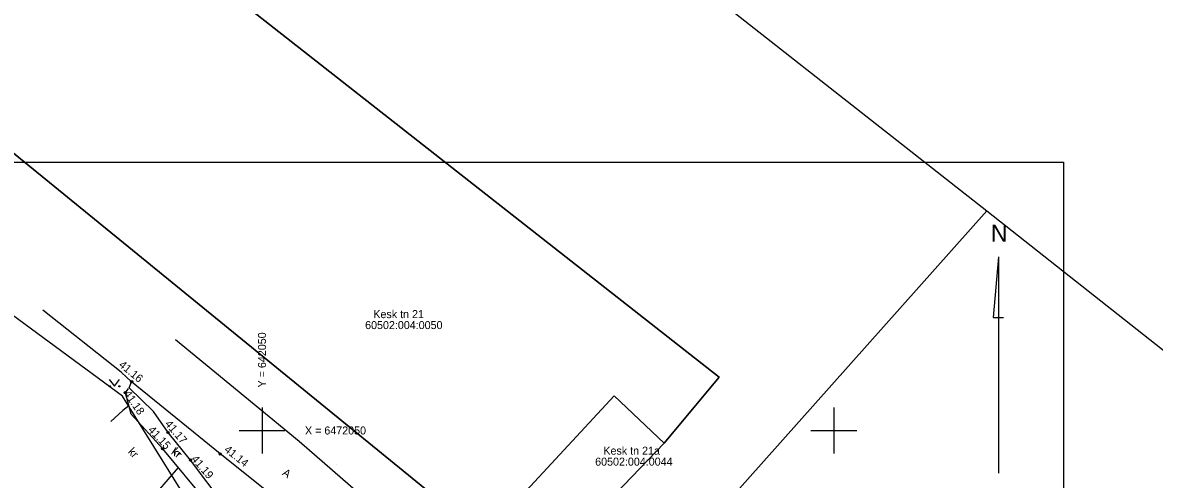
# Model space of a CAD drawing. Extents: x 641729 to 642404, y 6471758 to 6472182.
# Drawn here: x 642029.1 to 642128, y 6472045.7 to 6472085.6 of the extents above; entities that cross this region are included whole.
import ezdxf

# ---------------------------------------------------------------- set-up
doc = ezdxf.new("R2010")
doc.units = 0
for name, color, linetype in [('HALJASTUS', 7, 'Continuous'), ('KORGUS-EH2000', 7, 'Continuous'), ('PIIR', 7, 'Continuous'), ('TEE', 7, 'Continuous'), ('VORK', 7, 'Continuous'), ('VORMISTUS', 7, 'Continuous')]:
    doc.layers.add(name, color=color, linetype=linetype)

msp = doc.modelspace()

# ---------------------------------------------------------------- linework, layer by layer
at = {"layer": 'HALJASTUS'}
for p, q in [((642036.631, 6472054.465), (642037.094, 6472053.859)), ((642037.094, 6472053.859), (642037.54, 6472054.465))]:
    msp.add_line(p, q, dxfattribs=at)
for centre in [(642036.693, 6472053.859), (642037.522, 6472053.859)]:
    msp.add_circle(centre, 0.055, dxfattribs=at)
at = {"layer": 'KORGUS-EH2000'}
for centre in [(642038.592, 6472054.257), (642038.051, 6472053.299), (642041.79, 6472049.823), (642041.317, 6472048.404), (642043.75, 6472047.42), (642046.34, 6472047.955)]:
    msp.add_circle(centre, 0.1, dxfattribs=at)
at = {"layer": 'PIIR'}
for points in [[(642123.61, 6472142.4), (642081.23, 6472094.44), (642113.39, 6472069.2), (642083.42, 6472035.57), (642079.91, 6472031.22), (642073.54, 6472035.99), (642074.19, 6472036.84), (642077.42, 6472040.82), (642085.17, 6472048.89), (642089.96, 6472054.66), (642016.19, 6472112.51), (642094.72, 6472181.39), (642095.69, 6472182.18), (642097, 6472179.89), (642121.79, 6472147.29), (642124.59, 6472144.01)], [(642080.78, 6472053.03), (642073.09, 6472044.74), (642077.42, 6472040.82), (642074.19, 6472036.84), (642017.33, 6472083.13), (642002.45, 6472094.89), (642016.19, 6472112.51), (642089.96, 6472054.66), (642085.17, 6472048.89)], [(642148.4, 6471984.2), (642083.42, 6472035.57), (642113.39, 6472069.2), (642177.19, 6472018.85)], [(642080.78, 6472053.03), (642085.17, 6472048.89), (642077.42, 6472040.82), (642073.09, 6472044.74)]]:
    msp.add_lwpolyline(points, close=True, dxfattribs=at)
for points in [[(641910.43, 6472041.77), (641965.96, 6472076.34), (641988.23, 6472082.2), (641995.33, 6472082.47), (642017.33, 6472083.13), (642074.19, 6472036.84), (642073.54, 6472035.99), (642079.91, 6472031.22), (642111.27, 6472008.25), (642146.78, 6471982.26), (642155.27, 6471975.12), (642170.2, 6471962.73), (642186.7, 6471949.52)], [(642179.85, 6471942.23), (642152.53, 6471964.16), (642149.07, 6471967.26), (642119.65, 6471990.44), (642068.76, 6472026.95), (642067.35, 6472025.11), (642061.48, 6472029.49), (642043.28, 6472044.21), (642037.8, 6472053), (642018.53, 6472067.16), (642000.75, 6472069.46), (641989.88, 6472069.42), (641984.02, 6472068.89), (641978.1, 6472068.06), (641915.99, 6472031.13)]]:
    msp.add_lwpolyline(points, dxfattribs=at)
at = {"layer": 'TEE'}
for p, q in [((642042.68, 6472046.766), (642040.85, 6472044.671)), ((642056.556, 6472047.067), (642056.557, 6472047.066))]:
    msp.add_line(p, q, dxfattribs=at)
for points in [[(642038.592, 6472054.257), (642037.69, 6472055.091), (642030.842, 6472060.508)], [(642072.852, 6472037.067), (642073.973, 6472036.136), (642074.504, 6472035.529), (642073.376, 6472033.836), (642072.316, 6472034.445), (642069.493, 6472035.132), (642061.334, 6472042.026), (642053.261, 6472049.049), (642042.432, 6472057.934)], [(642046.133, 6472041.628), (642045.951, 6472041.537), (642044.643, 6472043.06), (642045.151, 6472043.795), (642041.317, 6472048.404), (642038.551, 6472051.432), (642038.051, 6472053.299), (642038.314, 6472053.663)], [(642053.173, 6472035.891), (642052.964, 6472035.998), (642047.466, 6472040.459), (642046.133, 6472041.628), (642047.074, 6472042.826), (642046.907, 6472043.007), (642046.682, 6472043.5), (642043.75, 6472047.42), (642041.79, 6472049.823), (642040.517, 6472051.653), (642038.385, 6472053.712), (642038.592, 6472054.257)], [(642072.485, 6472026.831), (642069.311, 6472029.549), (642063.56, 6472034.099), (642056.038, 6472039.948), (642050.974, 6472044.266), (642046.34, 6472047.955), (642041.073, 6472052.234), (642038.592, 6472054.257)], [(642038.355, 6472052.162), (642037.832, 6472051.733), (642036.784, 6472050.773)]]:
    msp.add_lwpolyline(points, dxfattribs=at)
at = {"layer": 'VORK'}
for p, q in [((642050, 6472052), (642050, 6472048)), ((642100, 6472052), (642100, 6472048)), ((642048, 6472050), (642052, 6472050)), ((642098, 6472050), (642102, 6472050))]:
    msp.add_line(p, q, dxfattribs=at)
at = {"layer": 'VORMISTUS'}
for p, q in [((642114.402, 6472065.164), (642113.924, 6472059.877)), ((642114.402, 6472065.164), (642114.402, 6472046.267)), ((642113.924, 6472059.877), (642114.824, 6472059.877))]:
    msp.add_line(p, q, dxfattribs=at)
msp.add_lwpolyline([(642120.078, 6471933.455), (642027.578, 6471933.455), (642027.578, 6472073.455), (642120.078, 6472073.455)], close=True, dxfattribs=at)

# ---------------------------------------------------------------- texts
at = {"layer": 'KORGUS-EH2000'}
for s, rotation, p in [('41.16', 320.44033, (642037.426, 6472055.633)), ('41.18', 304.82449, (642037.875, 6472053.205)), ('41.17', 310.23636, (642041.467, 6472050.542)), ('41.15', 312.70939, (642039.991, 6472050.002)), ('41.14', 321.5627, (642046.638, 6472048.218)), ('41.19', 310.56896, (642043.768, 6472047.474))]:
    msp.add_text(s, height=0.7, rotation=rotation, dxfattribs=at).set_placement(p)
at = {"layer": 'PIIR'}
for s, p in [('Kesk tn 21', (642059.735, 6472059.818)), ('60502:004:0050', (642059.016, 6472058.86)), ('Kesk tn 21a', (642079.849, 6472047.884)), ('60502:004:0044', (642079.13, 6472046.926))]:
    msp.add_text(s, height=0.7, dxfattribs=at).set_placement(p)
at = {"layer": 'TEE'}
for s, rotation, p in [('kr', 313.72697, (642038.229, 6472048.097)), ('kr', 326.45875, (642042, 6472047.981)), ('kr', 313.07879, (642042.068, 6472048.105)), ('A', 325.53271, (642051.709, 6472046.152))]:
    msp.add_text(s, height=0.7, rotation=rotation, dxfattribs=at).set_placement(p)
at = {"layer": 'VORK'}
msp.add_text(' Y = 642050', height=0.7, rotation=90, dxfattribs=at).set_placement((642050.35, 6472053.5))
msp.add_text(' X = 6472050', height=0.7, dxfattribs=at).set_placement((642053.5, 6472049.65))
at = {"layer": 'VORMISTUS'}
msp.add_text('N', height=1.5, rotation=360, dxfattribs=at).set_placement((642113.729, 6472066.495))

doc.saveas('drawing.dxf')
